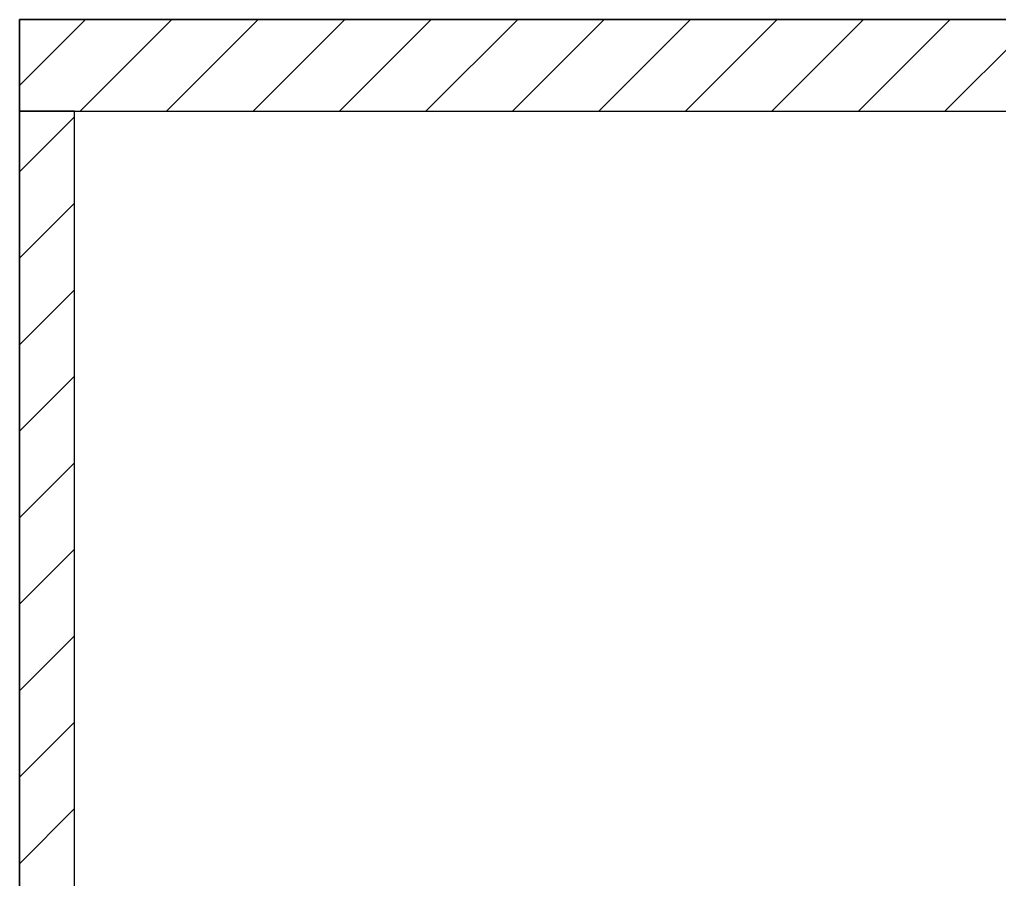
# Model space of a CAD drawing. Header units: millimetres. Extents: x 1573 to 2177, y 1587 to 1932.
# Drawn here: x 1896.2704 to 1896.5108, y 1909.3384 to 1909.5493 of the extents above; entities that cross this region are included whole.
import ezdxf

# ---------------------------------------------------------------- set-up
doc = ezdxf.new("R2010")
doc.units = ezdxf.units.MM
doc.header["$LTSCALE"] = 0.03
doc.layers.add('-HIDRO', color=8, linetype='Continuous')

msp = doc.modelspace()

# ---------------------------------------------------------------- linework, layer by layer
at = {"layer": '-HIDRO', "ltscale": 5}
for p, q in [((1896.27039, 1909.53318), (1896.28652, 1909.54931)), ((1896.90038, 1909.54931), (1896.27039, 1909.54931)), ((1896.27039, 1909.54931), (1896.27039, 1909.52681)), ((1896.28523, 1909.52681), (1896.30773, 1909.54931)), ((1896.30644, 1909.52681), (1896.32894, 1909.54931)), ((1896.32766, 1909.52681), (1896.35016, 1909.54931)), ((1896.34887, 1909.52681), (1896.37137, 1909.54931)), ((1896.37008, 1909.52681), (1896.39258, 1909.54931)), ((1896.3913, 1909.52681), (1896.4138, 1909.54931)), ((1896.41251, 1909.52681), (1896.43501, 1909.54931)), ((1896.43372, 1909.52681), (1896.45622, 1909.54931)), ((1896.45494, 1909.52681), (1896.47744, 1909.54931)), ((1896.47615, 1909.52681), (1896.49865, 1909.54931)), ((1896.49736, 1909.52681), (1896.51986, 1909.54931)), ((1896.28389, 1909.52681), (1896.27039, 1909.52681)), ((1896.27039, 1909.52681), (1896.27039, 1908.89681)), ((1896.27039, 1909.52681), (1896.90038, 1909.52681)), ((1896.28389, 1908.89681), (1896.28389, 1909.52681)), ((1896.27039, 1909.51197), (1896.28389, 1909.52547)), ((1896.27039, 1909.49075), (1896.28389, 1909.50425)), ((1896.27039, 1909.46954), (1896.28389, 1909.48304)), ((1896.27039, 1909.44833), (1896.28389, 1909.46183)), ((1896.27039, 1909.42711), (1896.28389, 1909.44061)), ((1896.27039, 1909.4059), (1896.28389, 1909.4194)), ((1896.27039, 1909.38469), (1896.28389, 1909.39819)), ((1896.27039, 1909.36347), (1896.28389, 1909.37697)), ((1896.27039, 1909.34226), (1896.28389, 1909.35576))]:
    msp.add_line(p, q, dxfattribs=at)
at = {"layer": '-HIDRO'}
for p, q in [((1896.27039, 1909.0528), (1896.27039, 1909.54931)), ((1896.27039, 1909.54931), (1898.52039, 1909.54931))]:
    msp.add_line(p, q, dxfattribs=at)

doc.saveas('drawing.dxf')
